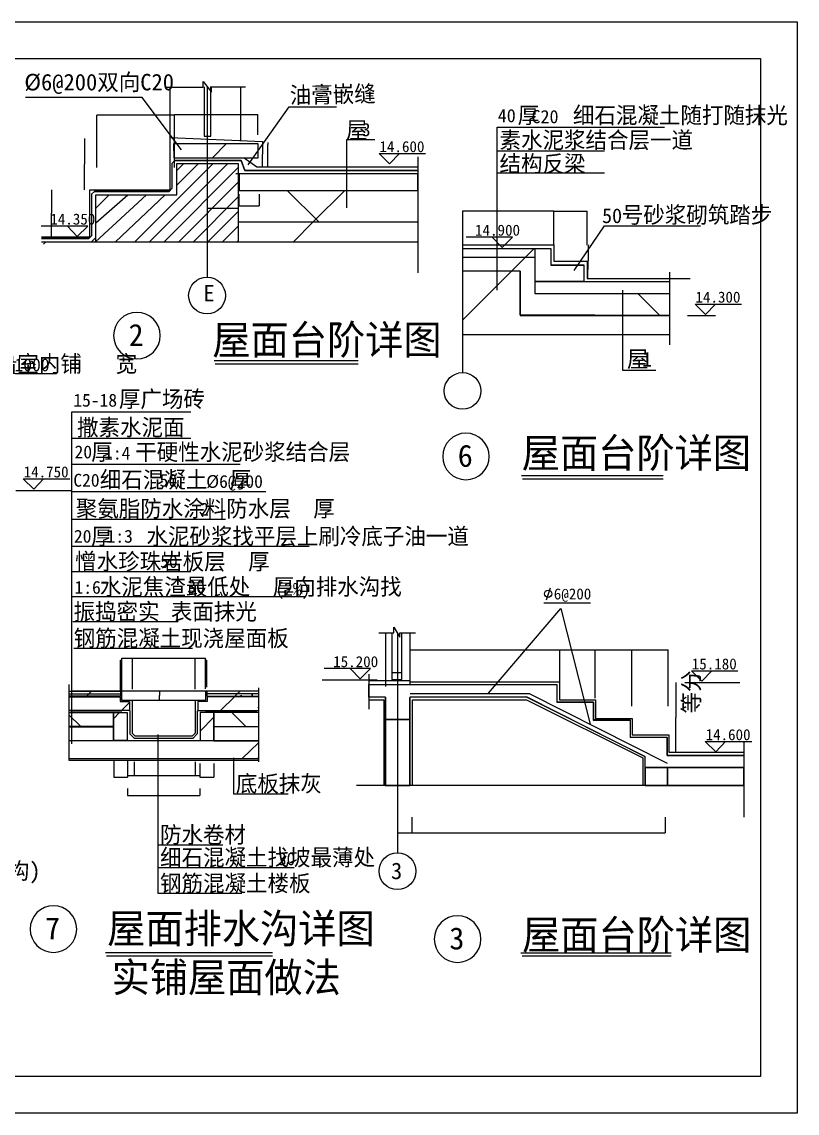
# Model space of a CAD drawing. Header units: metres. Extents: x 169789 to 254571, y -54633 to 5590.
# Drawn here: x 190687 to 211789, y -54633 to -24933 of the extents above; entities that cross this region are included whole.
import ezdxf

# ---------------------------------------------------------------- set-up
doc = ezdxf.new("R2010")
doc.units = ezdxf.units.M
for name, color, linetype in [('DIM', 3, 'Continuous'), ('PUB_WINDW', 7, 'Continuous'), ('WALL', 40, 'Continuous')]:
    doc.layers.add(name, color=color, linetype=linetype)
doc.dimstyles.get("Standard").update_dxf_attribs({"dimtxt": 2.5, "dimasz": 2.5, "dimexe": 1.25, "dimexo": 0.625, "dimtad": 1, "dimcen": 2.5, "dimazin": 3, "dimtfac": 1, "dimtmove": 0, "dimatfit": 3})
pattern_1 = [(45, (0, 0), (-3367.6, 3367.6), [])]

# ---------------------------------------------------------------- blocks, each defined once
blk = doc.blocks.new('*D3')
for p, q in [((196591.22, -29622.22), (196591.22, -29943.02)), ((197147.46, -29622.22), (197147.46, -29943.02)), ((196591.47, -29943.02), (196867.84, -29943.02)), ((196870.84, -29943.02), (197147.21, -29943.02))]:
    blk.add_line(p, q)
at = {"layer": 'Defpoints'}
for p in [(196591.22, -29622.22), (197147.46, -29622.22), (196591.22, -29943.02)]:
    blk.add_point(p, dxfattribs=at)
at = {"layer": 'WALL', "insert": (196869.34, -29943.02), "char_height": 1, "attachment_point": 5}
blk.add_mtext('100', dxfattribs=at)
blk = doc.blocks.new('*D4')
for p, q in [((195727.08, -29758.69), (195727.08, -30009.93)), ((196573.51, -29758.69), (196573.51, -30009.93)), ((196148.795, -30009.93), (195726.83, -30009.93)), ((196573.76, -30009.93), (196151.795, -30009.93))]:
    blk.add_line(p, q)
at = {"layer": 'Defpoints'}
for p in [(195727.08, -29758.69), (196573.51, -29758.69), (196573.51, -30009.93)]:
    blk.add_point(p, dxfattribs=at)
at = {"layer": 'WALL', "insert": (196150.295, -30009.93), "char_height": 1, "attachment_point": 5}
blk.add_mtext('100', dxfattribs=at)
blk = doc.blocks.new('*D5')
for p, q in [((194843.84, -28013.11), (194843.84, -27455.87)), ((194844.09, -27455.87), (195973.985, -27455.87)), ((195976.985, -27455.87), (197106.88, -27455.87)), ((197107.13, -28013.11), (197107.13, -27455.87))]:
    blk.add_line(p, q)
at = {"layer": 'Defpoints'}
for p in [(194843.84, -27455.87), (194843.84, -28013.11), (197107.13, -28013.11)]:
    blk.add_point(p, dxfattribs=at)
at = {"layer": 'WALL', "insert": (195975.485, -27455.87), "char_height": 1, "attachment_point": 5}
blk.add_mtext('300', dxfattribs=at)
blk = doc.blocks.new('*D6')
for p, q in [((193784.3, -27474.24), (192727.51, -27474.24)), ((192727.76, -28895.09), (192727.76, -27474.24)), ((194844.09, -27474.24), (193787.3, -27474.24)), ((194843.84, -28895.09), (194843.84, -27474.24))]:
    blk.add_line(p, q)
at = {"layer": 'Defpoints'}
for p in [(194843.84, -27474.24), (192727.76, -28895.09), (194843.84, -28895.09)]:
    blk.add_point(p, dxfattribs=at)
at = {"layer": 'WALL', "insert": (193785.8, -27474.24), "char_height": 1, "attachment_point": 5}
blk.add_mtext('300', dxfattribs=at)
blk = doc.blocks.new('*D7')
for p, q in [((192396.55, -28104.98), (192396.55, -28803.22)), ((192396.3, -28803.22), (192396.05, -28803.22)), ((192396.55, -29501.45), (192396.55, -28803.22)), ((192396.55, -28803.22), (192396.55, -28803.22)), ((192396.8, -28803.22), (192397.05, -28803.22))]:
    blk.add_line(p, q)
at = {"layer": 'Defpoints'}
for p in [(192396.55, -28104.98), (192396.55, -28803.22), (192396.55, -29501.45)]:
    blk.add_point(p, dxfattribs=at)
at = {"layer": 'WALL', "insert": (192396.55, -28802.095), "char_height": 1, "attachment_point": 5}
blk.add_mtext('175', dxfattribs=at)
blk = doc.blocks.new('*D8')
for p, q in [((191494.91, -29501.45), (191494.91, -30144.56)), ((191494.66, -30144.56), (191494.41, -30144.56)), ((191494.91, -30787.67), (191494.91, -30144.56)), ((191494.91, -30144.56), (191494.91, -30144.56)), ((191495.16, -30144.56), (191495.41, -30144.56))]:
    blk.add_line(p, q)
at = {"layer": 'Defpoints'}
for p in [(191494.91, -29501.45), (191494.91, -30144.56), (191494.91, -30787.67)]:
    blk.add_point(p, dxfattribs=at)
at = {"layer": 'WALL', "insert": (191494.91, -30143.435), "char_height": 1, "attachment_point": 5}
blk.add_mtext('175', dxfattribs=at)
blk = doc.blocks.new('*D9')
for p, q in [((197382.89, -28270.35), (197382.64, -28270.35)), ((197383.14, -28215.23), (197383.14, -28270.35)), ((197383.14, -28895.09), (197383.14, -28270.35)), ((197383.14, -28270.35), (197383.14, -28270.35)), ((197383.39, -28270.35), (197383.64, -28270.35))]:
    blk.add_line(p, q)
at = {"layer": 'Defpoints'}
for p in [(197383.14, -28215.23), (197383.14, -28270.35), (197383.14, -28895.09)]:
    blk.add_point(p, dxfattribs=at)
at = {"layer": 'WALL', "insert": (197383.14, -28269.225), "char_height": 1, "attachment_point": 5}
blk.add_mtext('100', dxfattribs=at)
blk = doc.blocks.new('*D10')
for p, q in [((200911.83, -46576.22), (200911.83, -47000.07)), ((201303.65, -46576.22), (201303.65, -47000.07)), ((200912.08, -47000.07), (201106.24, -47000.07)), ((201109.24, -47000.07), (201303.4, -47000.07))]:
    blk.add_line(p, q)
at = {"layer": 'Defpoints'}
for p in [(200911.83, -46576.22), (201303.65, -46576.22), (200911.83, -47000.07)]:
    blk.add_point(p, dxfattribs=at)
at = {"layer": 'DIM', "insert": (201107.74, -47000.07), "char_height": 1, "attachment_point": 5}
blk.add_mtext('100', dxfattribs=at)
blk = doc.blocks.new('*D11')
for p, q in [((201303.65, -46576.22), (201303.65, -47000.07)), ((208199.79, -46576.22), (208199.79, -47000.07)), ((201303.9, -47000.07), (204749.72, -47000.07)), ((204753.72, -47000.07), (208199.54, -47000.07))]:
    blk.add_line(p, q)
at = {"layer": 'Defpoints'}
for p in [(201303.65, -46576.22), (208199.79, -46576.22), (201303.65, -47000.07)]:
    blk.add_point(p, dxfattribs=at)
at = {"layer": 'DIM', "insert": (204751.72, -47000.07), "char_height": 1, "attachment_point": 5}
blk.add_mtext('2100', dxfattribs=at)
blk = doc.blocks.new('*D12')
for p, q in [((201256.69, -42885.35), (201256.69, -42023.53)), ((201256.94, -42023.53), (203290.85, -42023.53)), ((203294.85, -42023.53), (205328.76, -42023.53)), ((205329.01, -42885.35), (205329.01, -42023.53))]:
    blk.add_line(p, q)
at = {"layer": 'Defpoints'}
for p in [(201256.69, -42023.53), (201256.69, -42885.35), (205329.01, -42885.35)]:
    blk.add_point(p, dxfattribs=at)
at = {"layer": 'DIM', "insert": (203292.85, -42023.53), "char_height": 1, "attachment_point": 5}
blk.add_mtext('1200', dxfattribs=at)
blk = doc.blocks.new('*D13')
for p, q in [((205329.01, -42938.86), (205329.01, -42023.53)), ((205329.26, -42023.53), (205809.755, -42023.53)), ((205812.755, -42023.53), (206293.25, -42023.53)), ((206293.5, -42938.86), (206293.5, -42023.53))]:
    blk.add_line(p, q)
at = {"layer": 'Defpoints'}
for p in [(205329.01, -42023.53), (205329.01, -42938.86), (206293.5, -42938.86)]:
    blk.add_point(p, dxfattribs=at)
at = {"layer": 'DIM', "insert": (205811.255, -42023.53), "char_height": 1, "attachment_point": 5}
blk.add_mtext('300', dxfattribs=at)
blk = doc.blocks.new('*D14')
for p, q in [((206293.5, -43340.16), (206293.5, -42023.53)), ((206293.75, -42023.53), (206787.645, -42023.53)), ((206790.645, -42023.53), (207284.54, -42023.53)), ((207284.79, -43340.16), (207284.79, -42023.53))]:
    blk.add_line(p, q)
at = {"layer": 'Defpoints'}
for p in [(206293.5, -42023.53), (206293.5, -43340.16), (207284.79, -43340.16)]:
    blk.add_point(p, dxfattribs=at)
at = {"layer": 'DIM', "insert": (206789.145, -42023.53), "char_height": 1, "attachment_point": 5}
blk.add_mtext('300', dxfattribs=at)
blk = doc.blocks.new('*D15')
for p, q in [((207284.79, -43554.19), (207284.79, -42023.53)), ((207285.04, -42023.53), (207778.93, -42023.53)), ((207781.93, -42023.53), (208275.82, -42023.53)), ((208276.07, -43554.19), (208276.07, -42023.53))]:
    blk.add_line(p, q)
at = {"layer": 'Defpoints'}
for p in [(207284.79, -42023.53), (207284.79, -43554.19), (208276.07, -43554.19)]:
    blk.add_point(p, dxfattribs=at)
at = {"layer": 'DIM', "insert": (207780.43, -42023.53), "char_height": 1, "attachment_point": 5}
blk.add_mtext('300', dxfattribs=at)
blk = doc.blocks.new('*D16')
for p, q in [((208490.41, -42912.11), (208490.41, -43861.85)), ((208490.16, -43861.85), (208489.91, -43861.85)), ((208490.41, -44811.6), (208490.41, -43861.85)), ((208490.41, -43861.85), (208490.41, -43861.85)), ((208490.66, -43861.85), (208490.91, -43861.85))]:
    blk.add_line(p, q)
at = {"layer": 'Defpoints'}
for p in [(208490.41, -42912.11), (208490.41, -43861.85), (208490.41, -44811.6)]:
    blk.add_point(p, dxfattribs=at)
at = {"layer": 'DIM', "insert": (208490.41, -43860.725), "char_height": 1, "attachment_point": 5}
blk.add_mtext('580(4   )', dxfattribs=at)
blk = doc.blocks.new('*D17')
for p, q in [((202687.29, -30990.14), (202687.29, -30078.88)), ((202687.54, -30078.88), (203924.855, -30078.88)), ((203927.855, -30078.88), (205165.17, -30078.88)), ((205165.42, -30990.14), (205165.42, -30078.88))]:
    blk.add_line(p, q)
at = {"layer": 'Defpoints'}
for p in [(202687.29, -30078.88), (202687.29, -30990.14), (205165.42, -30990.14)]:
    blk.add_point(p, dxfattribs=at)
at = {"layer": 'DIM', "insert": (203926.355, -30078.88), "char_height": 1, "attachment_point": 5}
blk.add_mtext('800', dxfattribs=at)
blk = doc.blocks.new('*D18')
for p, q in [((205165.42, -31009.5), (205165.42, -30082.57)), ((205165.67, -30082.57), (205618.765, -30082.57)), ((205621.765, -30082.57), (206074.86, -30082.57)), ((206075.11, -31009.5), (206075.11, -30082.57))]:
    blk.add_line(p, q)
at = {"layer": 'Defpoints'}
for p in [(205165.42, -30082.57), (205165.42, -31009.5), (206075.11, -31009.5)]:
    blk.add_point(p, dxfattribs=at)
at = {"layer": 'DIM', "insert": (205620.265, -30082.57), "char_height": 1, "attachment_point": 5}
blk.add_mtext('300', dxfattribs=at)
blk = doc.blocks.new('*D19')
for p, q in [((206087.08, -31438.47), (206087.08, -31674.4)), ((206086.83, -31674.4), (206086.58, -31674.4)), ((206087.08, -31910.32), (206087.08, -31674.4)), ((206087.08, -31674.4), (206087.08, -31674.4)), ((206087.33, -31674.4), (206087.58, -31674.4))]:
    blk.add_line(p, q)
at = {"layer": 'Defpoints'}
for p in [(206087.08, -31438.47), (206087.08, -31674.4), (206087.08, -31910.32)]:
    blk.add_point(p, dxfattribs=at)
at = {"layer": 'DIM', "insert": (206087.08, -31673.275), "char_height": 1, "attachment_point": 5}
blk.add_mtext('150', dxfattribs=at)
blk = doc.blocks.new('*D20')
for p, q in [((206105, -31021.07), (206104.75, -31021.07)), ((206105.25, -31002.92), (206105.25, -31021.07)), ((206105.25, -31438.47), (206105.25, -31021.07)), ((206105.25, -31021.07), (206105.25, -31021.07)), ((206105.5, -31021.07), (206105.75, -31021.07))]:
    blk.add_line(p, q)
at = {"layer": 'Defpoints'}
for p in [(206105.25, -31002.92), (206105.25, -31021.07), (206105.25, -31438.47)]:
    blk.add_point(p, dxfattribs=at)
at = {"layer": 'DIM', "insert": (206105.25, -31019.945), "char_height": 1, "attachment_point": 5}
blk.add_mtext('150', dxfattribs=at)
blk = doc.blocks.new('*D26')
for p, q in [((193376.92, -43136.46), (193376.92, -42303.09)), ((193377.17, -42303.09), (193391.585, -42303.09)), ((193392.585, -42303.09), (193407, -42303.09)), ((193407.25, -43136.46), (193407.25, -42303.09))]:
    blk.add_line(p, q)
at = {"layer": 'Defpoints'}
for p in [(193376.92, -42303.09), (193376.92, -43136.46), (193407.25, -43136.46)]:
    blk.add_point(p, dxfattribs=at)
at = {"layer": 'DIM', "insert": (193392.085, -42303.09), "char_height": 1, "attachment_point": 5}
blk.add_mtext('5', dxfattribs=at)
blk = doc.blocks.new('*D27')
for p, q in [((193407.25, -43037.97), (193407.25, -42253.09)), ((193407.5, -42253.09), (193550.325, -42253.09)), ((193552.325, -42253.09), (193695.15, -42253.09)), ((193695.4, -43037.97), (193695.4, -42253.09))]:
    blk.add_line(p, q)
at = {"layer": 'Defpoints'}
for p in [(193407.25, -42253.09), (193407.25, -43037.97), (193695.4, -43037.97)]:
    blk.add_point(p, dxfattribs=at)
at = {"layer": 'DIM', "insert": (193551.325, -42253.09), "char_height": 1, "attachment_point": 5}
blk.add_mtext('50', dxfattribs=at)
blk = doc.blocks.new('*D28')
for p, q in [((193695.4, -43096.59), (193695.4, -42251.09)), ((193695.65, -42251.09), (194546.98, -42251.09)), ((194549.98, -42251.09), (195401.31, -42251.09)), ((195401.56, -43096.59), (195401.56, -42251.09))]:
    blk.add_line(p, q)
at = {"layer": 'Defpoints'}
for p in [(193695.4, -42251.09), (193695.4, -43096.59), (195401.56, -43096.59)]:
    blk.add_point(p, dxfattribs=at)
at = {"layer": 'DIM', "insert": (194548.48, -42251.09), "char_height": 1, "attachment_point": 5}
blk.add_mtext('420', dxfattribs=at)
blk = doc.blocks.new('*D29')
for p, q in [((195401.56, -43089.01), (195401.56, -42251.09)), ((195401.81, -42251.09), (195544.64, -42251.09)), ((195546.64, -42251.09), (195689.47, -42251.09)), ((195689.72, -43089.01), (195689.72, -42251.09))]:
    blk.add_line(p, q)
at = {"layer": 'Defpoints'}
for p in [(195401.56, -42251.09), (195401.56, -43089.01), (195689.72, -43089.01)]:
    blk.add_point(p, dxfattribs=at)
at = {"layer": 'DIM', "insert": (195545.64, -42251.09), "char_height": 1, "attachment_point": 5}
blk.add_mtext('50', dxfattribs=at)
blk = doc.blocks.new('*D30')
for p, q in [((195689.72, -43037.32), (195689.72, -42302.44)), ((195689.97, -42302.44), (195704.385, -42302.44)), ((195705.385, -42302.44), (195719.8, -42302.44)), ((195720.05, -43037.32), (195720.05, -42302.44))]:
    blk.add_line(p, q)
at = {"layer": 'Defpoints'}
for p in [(195689.72, -42302.44), (195689.72, -43037.32), (195720.05, -43037.32)]:
    blk.add_point(p, dxfattribs=at)
at = {"layer": 'DIM', "insert": (195704.885, -42302.44), "char_height": 1, "attachment_point": 5}
blk.add_mtext('5', dxfattribs=at)
blk = doc.blocks.new('*D31')
for p, q in [((194429.38, -43268.89), (194429.13, -43268.89)), ((194429.63, -43142.28), (194429.63, -43268.89)), ((194429.63, -43395.49), (194429.63, -43268.89)), ((194429.63, -43268.89), (194429.63, -43268.89)), ((194429.88, -43268.89), (194430.13, -43268.89))]:
    blk.add_line(p, q)
at = {"layer": 'Defpoints'}
for p in [(194429.63, -43142.28), (194429.63, -43268.89), (194429.63, -43395.49)]:
    blk.add_point(p, dxfattribs=at)
at = {"layer": 'DIM', "insert": (194429.63, -43267.765), "char_height": 1, "attachment_point": 5}
blk.add_mtext('60', dxfattribs=at)
blk = doc.blocks.new('*D32')
for p, q in [((193188.16, -45018.8), (193188.16, -45490.67)), ((193562.32, -45018.8), (193562.32, -45490.67)), ((193188.41, -45490.67), (193373.74, -45490.67)), ((193376.74, -45490.67), (193562.07, -45490.67))]:
    blk.add_line(p, q)
at = {"layer": 'Defpoints'}
for p in [(193188.16, -45018.8), (193562.32, -45018.8), (193188.16, -45490.67)]:
    blk.add_point(p, dxfattribs=at)
at = {"layer": 'DIM', "insert": (193375.24, -45490.67), "char_height": 1, "attachment_point": 5}
blk.add_mtext('120', dxfattribs=at)
blk = doc.blocks.new('*D33')
for p, q in [((193562.32, -45070.36), (193562.32, -45440.59)), ((193742.95, -45070.36), (193742.95, -45440.59)), ((193562.57, -45440.59), (193651.635, -45440.59)), ((193653.635, -45440.59), (193742.7, -45440.59))]:
    blk.add_line(p, q)
at = {"layer": 'Defpoints'}
for p in [(193562.32, -45070.36), (193742.95, -45070.36), (193562.32, -45440.59)]:
    blk.add_point(p, dxfattribs=at)
at = {"layer": 'DIM', "insert": (193652.635, -45440.59), "char_height": 1, "attachment_point": 5}
blk.add_mtext('40', dxfattribs=at)
blk = doc.blocks.new('*D34')
for p, q in [((193743.2, -45072.05), (193743.2, -45440.01)), ((195400.65, -45072.05), (195400.65, -45440.01)), ((193743.45, -45440.01), (194570.425, -45440.01)), ((194573.425, -45440.01), (195400.4, -45440.01))]:
    blk.add_line(p, q)
at = {"layer": 'Defpoints'}
for p in [(193743.2, -45072.05), (195400.65, -45072.05), (193743.2, -45440.01)]:
    blk.add_point(p, dxfattribs=at)
at = {"layer": 'DIM', "insert": (194571.925, -45440.01), "char_height": 1, "attachment_point": 5}
blk.add_mtext('420', dxfattribs=at)
blk = doc.blocks.new('*D35')
for p, q in [((195400.65, -45141.63), (195400.65, -45440.01)), ((195532.97, -45141.63), (195532.97, -45440.01)), ((195400.9, -45440.01), (195465.81, -45440.01)), ((195467.81, -45440.01), (195532.72, -45440.01))]:
    blk.add_line(p, q)
at = {"layer": 'Defpoints'}
for p in [(195400.65, -45141.63), (195532.97, -45141.63), (195400.65, -45440.01)]:
    blk.add_point(p, dxfattribs=at)
at = {"layer": 'DIM', "insert": (195466.81, -45440.01), "char_height": 1, "attachment_point": 5}
blk.add_mtext('40', dxfattribs=at)
blk = doc.blocks.new('*D36')
for p, q in [((195532.97, -45113.79), (195532.97, -45490.01)), ((195909.03, -45113.79), (195909.03, -45490.01)), ((195533.22, -45490.01), (195719.5, -45490.01)), ((195722.5, -45490.01), (195908.78, -45490.01))]:
    blk.add_line(p, q)
at = {"layer": 'Defpoints'}
for p in [(195532.97, -45113.79), (195909.03, -45113.79), (195532.97, -45490.01)]:
    blk.add_point(p, dxfattribs=at)
at = {"layer": 'DIM', "insert": (195721, -45490.01), "char_height": 1, "attachment_point": 5}
blk.add_mtext('120', dxfattribs=at)
blk = doc.blocks.new('*D37')
for p, q in [((193562.14, -45795.68), (193562.14, -45989.69)), ((193562.39, -45989.69), (194546.055, -45989.69)), ((194549.055, -45989.69), (195532.72, -45989.69)), ((195532.97, -45795.68), (195532.97, -45989.69))]:
    blk.add_line(p, q)
at = {"layer": 'Defpoints'}
for p in [(193562.14, -45795.68), (193562.14, -45989.69), (195532.97, -45795.68)]:
    blk.add_point(p, dxfattribs=at)
at = {"layer": 'DIM', "insert": (194547.555, -45989.69), "char_height": 1, "attachment_point": 5}
blk.add_mtext('500', dxfattribs=at)
blk = doc.blocks.new('*D159')
for p, q in [((194824.72, -28443.11), (194816.46, -28443.11)), ((194816.71, -28254.14), (194816.71, -28443.11)), ((194834.98, -28443.11), (194826.72, -28443.11)), ((194834.73, -28632.08), (194834.73, -28443.11))]:
    blk.add_line(p, q)
at = {"layer": 'Defpoints'}
for p in [(194816.71, -28254.14), (194834.73, -28443.11), (194834.73, -28632.08)]:
    blk.add_point(p, dxfattribs=at)
at = {"layer": 'WALL', "insert": (194825.72, -28443.11), "char_height": 1, "attachment_point": 5}
blk.add_mtext('70', dxfattribs=at)

msp = doc.modelspace()

# ---------------------------------------------------------------- hatches: boundary and pattern name
h = msp.add_hatch()
h.set_pattern_fill('AN33C', scale=600)
h.set_pattern_definition([(45, (0, 0), (-1347.038, 1347.038), [])])
h.paths.add_polyline_path([(193620.28, -43431.87), (193363.8, -43431.87), (193363.8, -43300.76), (192050.08, -43300.76), (192050.08, -43676.2), (193620.28, -43676.2)])
h.paths.add_polyline_path([(197126.26, -43300.76), (195730.35, -43300.76), (195730.35, -43431.87), (195473.88, -43431.87), (195473.88, -43676.2), (197126.26, -43676.2)])
h.paths.add_polyline_path([(192050.08, -43300.76), (191968.54, -43300.76), (191968.54, -43676.2), (192050.08, -43676.2)])
h = msp.add_hatch()
h.set_pattern_fill('ANSI37', scale=1000)
h.paths.add_polyline_path([(193177.79, -43730.54), (192050.08, -43730.54), (192050.08, -44112.63), (193177.79, -44112.63)])
h.paths.add_polyline_path([(197126.26, -43730.54), (195916.36, -43730.54), (195916.36, -44112.63), (197126.26, -44112.63)])
h.paths.add_polyline_path([(192050.08, -43730.54), (191968.54, -43730.54), (191968.54, -44112.63), (192050.08, -44112.63)])
h = msp.add_hatch()
h.set_pattern_fill('AN32C', scale=1000)
h.set_pattern_definition([(45, (0, 0), (-2245.064, 2245.064), [])])
h.paths.add_polyline_path([(192050.08, -44116.92), (191968.54, -44116.92), (191968.54, -44499.01), (192050.08, -44499.01)])
h.paths.add_polyline_path([(193177.79, -44116.92), (192050.08, -44116.92), (192050.08, -44493.64), (193177.79, -44493.64)])
h.paths.add_polyline_path([(197126.26, -44116.92), (195916.36, -44116.92), (195916.36, -44493.64), (197126.26, -44493.64)])
at = {"layer": 'PUB_WINDW'}
h = msp.add_hatch(dxfattribs=at)
h.set_pattern_fill('ANSI37', scale=1500)
h.paths.add_polyline_path([(201464.24, -30380.44), (201464.24, -29519.13), (196600.67, -29519.13), (196600.67, -29068.86), (196576.2, -29068.86), (196576.2, -30380.44)])
h = msp.add_hatch(dxfattribs=at)
h.set_pattern_fill('AN32C', scale=1500)
h.set_pattern_definition(pattern_1)
h.paths.add_polyline_path([(201464.24, -30380.44), (196576.2, -30380.44), (196576.2, -30917.7), (201464.24, -30917.7)])
h = msp.add_hatch(dxfattribs=at)
h.set_pattern_fill('AN31C', scale=1500)
h.set_pattern_definition(pattern_1)
h.paths.add_polyline_path([(204660.65, -31098.4), (203625.85, -31098.4), (203625.85, -31347.54), (204660.65, -31347.54)])
h.paths.add_polyline_path([(203625.85, -31098.4), (202680.19, -31098.4), (202680.19, -31347.54), (203625.85, -31347.54)])
h = msp.add_hatch(dxfattribs=at)
h.set_pattern_fill('ANSI37', scale=1500)
h.paths.add_polyline_path([(204660.65, -31347.54), (203625.85, -31347.54), (203625.85, -31715.86), (204253.32, -31715.86), (204253.32, -32927.64), (204660.65, -32927.64), (204660.65, -32927.79), (207030.8, -32927.79), (207030.8, -32339.15), (204660.65, -32339.15), (204660.65, -31997.1), (204660.65, -31997.1)])
h.paths.add_polyline_path([(203625.85, -31347.54), (202680.19, -31347.54), (202680.19, -31715.86), (203625.85, -31715.86)])
h.paths.add_polyline_path([(208316.64, -32339.15), (207030.8, -32339.15), (207030.8, -32927.79), (208316.64, -32927.79)])
h = msp.add_hatch(dxfattribs=at)
h.set_pattern_fill('AN31C', scale=1500)
h.set_pattern_definition(pattern_1)
h.paths.add_polyline_path([(204253.32, -31715.86), (202680.19, -31715.86), (202680.19, -33440.9), (207030.8, -33440.9), (207030.8, -32927.79), (204660.65, -32927.79), (204660.65, -32927.64), (204253.32, -32927.64)])
h.paths.add_polyline_path([(208316.64, -32927.79), (207030.8, -32927.79), (207030.8, -33440.9), (208316.64, -33440.9)])
at = {"layer": 'WALL'}
h = msp.add_hatch(dxfattribs=at)
h.set_pattern_fill('AN33C', scale=500)
h.set_pattern_definition([(45, (0, 0), (-1122.532, 1122.532), [])])
h.paths.add_polyline_path([(197122.48, -28254.14), (195733.02, -28254.14), (195733.02, -28632.08), (196984.04, -28632.08), (197122.48, -28436.24)])
h.paths.add_polyline_path([(197122.48, -28436.24), (196984.04, -28632.08), (197122.48, -28632.08)])
h.paths.add_polyline_path([(195733.02, -28254.14), (194816.71, -28254.14), (194834.73, -28272.14), (194834.73, -28632.08), (195733.02, -28632.08)])
h = msp.add_hatch(dxfattribs=at)
h.set_pattern_fill('ANSI31', scale=4500)
h.paths.add_polyline_path([(201446.21, -30917.7), (191280.17, -30917.7), (191280.17, -31561.58), (201446.21, -31561.58)])
h = msp.add_hatch(dxfattribs=at)
h.set_pattern_fill('AR-CONC', scale=150)
h.paths.add_polyline_path([(201446.21, -30917.7), (191280.17, -30917.7), (191280.17, -31561.58), (201446.21, -31561.58)])
h = msp.add_hatch(dxfattribs=at)
h.set_pattern_fill('AR-CONC', scale=105)
h.paths.add_polyline_path([(208316.64, -32339.15), (208316.64, -31997.1), (204660.65, -31997.1), (204660.65, -32339.15)])
h = msp.add_hatch(dxfattribs=at)
h.set_pattern_fill('ANSI31', scale=300)
h.paths.add_polyline_path([(191968.08, -43145.82), (193369.77, -43145.82), (193369.77, -43223.58), (191968.08, -43223.58)])
h = msp.add_hatch(dxfattribs=at)
h.set_pattern_fill('ANSI31', scale=1200)
h.paths.add_polyline_path([(191968.08, -43145.82), (193369.77, -43145.82), (193369.77, -43223.58), (191968.08, -43223.58)])
h = msp.add_hatch(dxfattribs=at)
h.set_pattern_fill('AR-CONC', scale=7.5)
h.paths.add_polyline_path([(191968.08, -43223.58), (193369.77, -43223.58), (193369.77, -43288.84), (191968.08, -43288.84)])
h = msp.add_hatch(dxfattribs=at)
h.set_pattern_fill('AR-CONC', scale=45)
h.paths.add_polyline_path([(191968.08, -43223.58), (193369.77, -43223.58), (193369.77, -43288.84), (191968.08, -43288.84)])
h = msp.add_hatch(dxfattribs=at)
h.set_pattern_fill('ANSI31', scale=300)
h.paths.add_polyline_path([(191968.08, -43223.58), (193369.77, -43223.58), (193369.77, -43288.84), (191968.08, -43288.84)])
h = msp.add_hatch(dxfattribs=at)
h.set_pattern_fill('ANSI31', scale=1200)
h.paths.add_polyline_path([(197126.08, -43145.82), (195724.39, -43145.82), (195724.39, -43223.58), (197126.08, -43223.58)])
h = msp.add_hatch(dxfattribs=at)
h.set_pattern_fill('ANSI31', scale=300)
h.paths.add_polyline_path([(197126.08, -43145.82), (195724.39, -43145.82), (195724.39, -43223.58), (197126.08, -43223.58)])
h = msp.add_hatch(dxfattribs=at)
h.set_pattern_fill('ANSI31', scale=300)
h.paths.add_polyline_path([(197126.08, -43223.58), (195724.39, -43223.58), (195724.39, -43288.84), (197126.08, -43288.84)])
h = msp.add_hatch(dxfattribs=at)
h.set_pattern_fill('AR-CONC', scale=45)
h.paths.add_polyline_path([(197126.08, -43223.58), (195724.39, -43223.58), (195724.39, -43288.84), (197126.08, -43288.84)])
h = msp.add_hatch(dxfattribs=at)
h.set_pattern_fill('AR-CONC', scale=7.5)
h.paths.add_polyline_path([(197126.08, -43223.58), (195724.39, -43223.58), (195724.39, -43288.84), (197126.08, -43288.84)])
h = msp.add_hatch(dxfattribs=at)
h.set_pattern_fill('AN31C', scale=300)
h.set_pattern_definition([(45, (0, 0), (-673.519, 673.519), [])])
h.paths.add_polyline_path([(193554.67, -43729.84), (193179.95, -43729.13), (193178.9, -44492.64), (193554.67, -44492.64)])
h.paths.add_polyline_path([(195914.2, -43729.13), (195539.49, -43729.84), (195539.49, -44492.64), (195915.26, -44492.64)])

# ---------------------------------------------------------------- linework, layer by layer
for points in [[(169788.93, -54633.34), (169788.93, -24933.34), (211788.93, -24933.34), (211788.93, -54633.34)], [(172288.93, -53633.34), (172288.93, -25933.34), (210788.93, -25933.34), (210788.93, -53633.34)]]:
    msp.add_lwpolyline(points, close=True)
msp.add_lwpolyline([(172288.93, -25933.34), (210788.93, -25933.34), (210788.93, -53633.34), (172288.93, -53633.34), (172288.93, -25933.34)])
at = {"layer": 'DIM'}
for p, q in [((203625.85, -32237.78), (203625.85, -27795.6)), ((203625.85, -27795.6), (208181.51, -27795.6)), ((203625.85, -28440.02), (206542.09, -28440.02)), ((203625.85, -29038.62), (206542.09, -29038.62)), ((205722.41, -31702.2), (206542.12, -30489.26)), ((206542.12, -30489.26), (209158.88, -30489.26)), ((202687.29, -31005.81), (205165.42, -31005.81)), ((205165.42, -31005.81), (205165.42, -31444.66)), ((205165.42, -31444.66), (206075.11, -31444.66)), ((206075.11, -31444.66), (206075.11, -31914.86)), ((206075.11, -31914.86), (208880.41, -31914.86)), ((207030.8, -32237.78), (207030.8, -34411.61)), ((207030.8, -34411.61), (207945.09, -34411.61)), ((188205.8, -34505.17), (191630.46, -34505.17)), ((192050.08, -44581.98), (192050.08, -35549.77)), ((192050.08, -35549.77), (195289.32, -35549.77)), ((192060.63, -36267.44), (195289.32, -36267.44)), ((192060.63, -36967.46), (196632.61, -36967.46)), ((192060.63, -37717.39), (197329.46, -37717.39)), ((192060.63, -38467.32), (196230.23, -38467.32)), ((192060.63, -39199.59), (198510.38, -39199.59)), ((192060.63, -39894.18), (195289.32, -39894.18)), ((205063.1, -40345.1), (204956.32, -40674.26)), ((192060.63, -40574.24), (198404.17, -40574.24)), ((203386.79, -43201.87), (205355.84, -40896.6)), ((204893.64, -40742.64), (206161.08, -40742.64)), ((205355.84, -40896.6), (206152.99, -44046.87)), ((192078.21, -41248.95), (194940.2, -41248.95)), ((192100.35, -41981.54), (195329.04, -41981.54)), ((201257.62, -43209.94), (204494.11, -43209.94)), ((204494.11, -43209.94), (208251.16, -45108.39)), ((194392.91, -44327.78), (194392.91, -48645.32)), ((191971.35, -45030.44), (197123.56, -45030.44)), ((196444.35, -44967.02), (196444.35, -45938.58)), ((196444.35, -45938.58), (197936.51, -45938.58)), ((194392.91, -47331.72), (196161.03, -47331.72)), ((194392.91, -47950.77), (198096.12, -47950.77)), ((194392.91, -48645.32), (196674.58, -48645.32))]:
    msp.add_line(p, q, dxfattribs=at)
msp.add_lwpolyline([(201458.63, -28981.12), (196753.18, -28981.12), (196657.97, -28709.46), (194848.79, -28709.46), (194773.79, -28784.46), (194773.79, -29472.95), (194698.79, -29547.95), (192662.38, -29547.95), (192587.38, -29622.95), (192587.38, -30753.87), (192512.38, -30828.87), (191222.3, -30828.87)], dxfattribs=at)
for centre, radius in [((205012.03, -40498.09), 97.36), ((200910.06, -48048.73), 500)]:
    msp.add_circle(centre, radius, dxfattribs=at)
at = {"layer": 'PUB_WINDW'}
for p, q in [((196568.37, -30380.44), (201464.24, -30380.44)), ((202680.19, -31098.4), (202680.19, -33440.9))]:
    msp.add_line(p, q, dxfattribs=at)
msp.add_lwpolyline([(208314.44, -32927.79), (204253.32, -32910.29), (204253.32, -31715.86), (202680.19, -31715.86)], dxfattribs=at)
at = {"layer": 'WALL'}
for p, q in [((194597.46, -26708.33), (195621.13, -26708.33)), ((194725.42, -28081.92), (194725.42, -26708.33)), ((195621.13, -26708.33), (195621.13, -26561.8)), ((195621.13, -26561.8), (195845.07, -26849.3)), ((195653.14, -26705.55), (195653.14, -28047.2)), ((195733.02, -26705.45), (195733.02, -31868.88)), ((195829.08, -28047.2), (195829.08, -26689.58)), ((195845.07, -26849.3), (195845.07, -26705.55)), ((195845.07, -26705.55), (196772.77, -26705.55)), ((196644.79, -28177.76), (196644.79, -26708.33)), ((193962.07, -26990.93), (190786.45, -26990.93)), ((195035.17, -28420.47), (193962.07, -26990.93)), ((196846.13, -28827.18), (197964.42, -27245.18)), ((197964.42, -27245.18), (199250.46, -27245.18)), ((194726.67, -29502.17), (194726.67, -28083.17)), ((194726.67, -28083.17), (197240.07, -28185.98)), ((195653.14, -28047.2), (195829.08, -28047.2)), ((197240.07, -28185.98), (197226.47, -28886.04)), ((199530.04, -29999.72), (199530.04, -28138.55)), ((199530.04, -28138.55), (200294.21, -28138.55)), ((193764.44, -30917.7), (195892.16, -28789.98)), ((194162.19, -30917.7), (196289.91, -28789.98)), ((194848.79, -28709.46), (194773.79, -28784.46)), ((194773.79, -28784.46), (194773.79, -29472.95)), ((194848.79, -28709.46), (196657.97, -28709.46)), ((194906.82, -28979.83), (195096.67, -28789.98)), ((194906.82, -29377.57), (195494.42, -28789.98)), ((196657.97, -28709.46), (196753.18, -28981.12)), ((197078.8, -28886.04), (196739.58, -28641.55)), ((200412.17, -28518.62), (201676.09, -28518.62)), ((200695.52, -28801.53), (200412.17, -28518.62)), ((200963.95, -28518.62), (200695.52, -28801.53)), ((201464.24, -28610.25), (201464.24, -31765.12)), ((194559.93, -30917.7), (196576.2, -28901.43)), ((197541.44, -29068.86), (196515.68, -29068.86)), ((196753.18, -28981.12), (201458.63, -28981.12)), ((201445.03, -28886.04), (197078.8, -28886.04)), ((194957.68, -30917.7), (196576.2, -29299.18)), ((192537.99, -30782.73), (192537.99, -29502.17)), ((192537.99, -29502.17), (194726.67, -29502.17)), ((192662.38, -29547.95), (192587.38, -29622.95)), ((192587.38, -29622.95), (192587.38, -30753.87)), ((192662.38, -29547.95), (194698.79, -29547.95)), ((192688.59, -30917.7), (194076.78, -29639.91)), ((192700.11, -30402.37), (193572.97, -29639.91)), ((192700.11, -30004.62), (193064.82, -29639.91)), ((193237.88, -30917.7), (194586.23, -29639.91)), ((194698.79, -29547.95), (194773.79, -29472.95)), ((195355.43, -30917.7), (196576.2, -29696.93)), ((195753.18, -30917.7), (196576.2, -30094.68)), ((192481.01, -30490.23), (191217.1, -30490.23)), ((191929.23, -30490.23), (192197.66, -30773.14)), ((192197.66, -30773.14), (192481.01, -30490.23)), ((196150.92, -30917.7), (196576.2, -30492.42)), ((202680.19, -30465.16), (202680.19, -34470.28)), ((191222.3, -30782.73), (192537.99, -30782.73)), ((191222.3, -30828.87), (192512.38, -30828.87)), ((192587.38, -30753.87), (192512.38, -30828.87)), ((192582.53, -30917.7), (192700.11, -30800.12)), ((204040.25, -30791.56), (202776.34, -30791.56)), ((203488.47, -30791.56), (203756.9, -31074.47)), ((203756.9, -31074.47), (204040.25, -30791.56)), ((196548.67, -30917.7), (196576.2, -30890.17)), ((202680.19, -31098.4), (205080.19, -31098.4)), ((205080.19, -31098.4), (205080.19, -31548.4)), ((205080.19, -31548.4), (205980.19, -31548.4)), ((205980.19, -31548.4), (205980.19, -31998.4)), ((208316.64, -31745.68), (208316.64, -33726.62)), ((208297.38, -32339.15), (204660.65, -32339.15)), ((209012.29, -32613.19), (210276.2, -32613.19)), ((209295.63, -32896.1), (209012.29, -32613.19)), ((209564.06, -32613.19), (209295.63, -32896.1)), ((204660.65, -32927.79), (208314.44, -32927.79)), ((208807.63, -32927.79), (209562.87, -32927.79)), ((202680.19, -33440.9), (208316.64, -33440.9)), ((195948.23, -34236.8), (199839.88, -34236.8)), ((190727.45, -37370.32), (191991.37, -37370.32)), ((191010.8, -37653.23), (190727.45, -37370.32)), ((191279.23, -37370.32), (191010.8, -37653.23)), ((204312.57, -37371.68), (208142.38, -37371.68)), ((190522.8, -37684.92), (192042.49, -37684.92)), ((200402.79, -41563.17), (200814.21, -41563.17)), ((200755.43, -41563.17), (200755.43, -42834.8)), ((200814.21, -41563.17), (200814.21, -41406.66)), ((200814.21, -41406.66), (200970.94, -41680.55)), ((200970.94, -41680.55), (200970.94, -41563.17)), ((200970.94, -41563.17), (201401.95, -41563.17)), ((201029.71, -42834.8), (201029.71, -41563.17)), ((200580.59, -41587.28), (200580.59, -43022.06)), ((200913.89, -41587.28), (200913.89, -47540.08)), ((201247.19, -41587.28), (201247.19, -42963.68)), ((200179.29, -42534.64), (198915.38, -42534.64)), ((199627.51, -42534.64), (199895.94, -42817.55)), ((199895.94, -42817.55), (200179.29, -42534.64)), ((200129.38, -42685.45), (200129.38, -43634.87)), ((200755.43, -42639.16), (201029.71, -42639.16)), ((209194.75, -42878.78), (208911.41, -42595.87)), ((208911.41, -42595.87), (210175.32, -42595.87)), ((209463.18, -42595.87), (209194.75, -42878.78)), ((191968.54, -42971.43), (191968.54, -45036.09)), ((197126.26, -43056.53), (197126.26, -45074.22)), ((200354.72, -42849.24), (198864.25, -42849.24)), ((200128.51, -42854.36), (201245.22, -42854.36)), ((200129.38, -42962.9), (205246.79, -42962.9)), ((200755.43, -42834.8), (201029.71, -42834.8)), ((201245.22, -42854.36), (201245.22, -42893.49)), ((201245.22, -42893.49), (205320.21, -42893.49)), ((205246.79, -42962.9), (205246.79, -43446.19)), ((205320.21, -42893.49), (205320.21, -43382.57)), ((208735.97, -42910.47), (210226.44, -42910.47)), ((192025.61, -43143.64), (197129.45, -43143.64)), ((192025.61, -43289.17), (193346.18, -43289.17)), ((193403.83, -43138.89), (193403.83, -43396.24)), ((195691.08, -43396.24), (195691.08, -43144.04)), ((200580.59, -43308.9), (200580.59, -45714.09)), ((201247.19, -43308.9), (201247.19, -45714.09)), ((204398.5, -43296.2), (207651.71, -44928.4)), ((193403.83, -43396.24), (195691.08, -43396.24)), ((193691.41, -43396.24), (193691.41, -44293.02)), ((195402.75, -43396.24), (195402.75, -44293.02)), ((200128.51, -43382.57), (200539.93, -43382.57)), ((200539.93, -43382.57), (200539.93, -45710.62)), ((201323.58, -45710.62), (201323.58, -43382.57)), ((201323.58, -43382.57), (204419.01, -43382.57)), ((204419.01, -43382.57), (207592.8, -44967.21)), ((206246.69, -43446.19), (205246.79, -43446.19)), ((205320.21, -43382.57), (206299.77, -43382.57)), ((206246.69, -43446.19), (206246.69, -43929.47)), ((206299.77, -43382.57), (206299.77, -43891.22)), ((192007.79, -43682.1), (193405.58, -43682.1)), ((193630.82, -43680.95), (193630.82, -44313.2)), ((195463.34, -43680.95), (195463.34, -44313.2)), ((195688.57, -43682.1), (197086.36, -43682.1)), ((207246.59, -43929.47), (206246.69, -43929.47)), ((206299.77, -43891.22), (207298.93, -43891.22)), ((207246.59, -43929.47), (207246.59, -44412.76)), ((207298.93, -43891.22), (207298.93, -44341.18)), ((192025.61, -44493.64), (197129.45, -44493.64)), ((193630.82, -44313.2), (193751.99, -44434.27)), ((193691.41, -44293.02), (193772.19, -44373.73)), ((195342.16, -44434.27), (193751.99, -44434.27)), ((195321.97, -44373.73), (193772.19, -44373.73)), ((195402.75, -44293.02), (195321.97, -44373.73)), ((195463.34, -44313.2), (195342.16, -44434.27)), ((208246.49, -44412.76), (207246.59, -44412.76)), ((207298.93, -44341.18), (208298.09, -44341.18)), ((208246.49, -44412.76), (208246.49, -44896.04)), ((208298.09, -44341.18), (208298.09, -44810.7)), ((209287.69, -44521.21), (210551.6, -44521.21)), ((209571.03, -44804.12), (209287.69, -44521.21)), ((209839.47, -44521.21), (209571.03, -44804.12)), ((210335.96, -44536.7), (210335.96, -46577.43)), ((197124.7, -44554.13), (196686.89, -44977.78)), ((208298.09, -44810.7), (210335.58, -44810.7)), ((192025.61, -44981.16), (197129.45, -44981.16)), ((207592.8, -44967.21), (207592.8, -45710.62)), ((207651.71, -45714.09), (207651.71, -44928.4)), ((208246.49, -44896.04), (210335.96, -44896.04)), ((207651.71, -45229.34), (210335.96, -45229.34)), ((208253.78, -45229.34), (208253.78, -45714.09)), ((210335.96, -45714.09), (199799.65, -45714.09)), ((192991.59, -50348.56), (197507.13, -50348.56)), ((204301.74, -50355.5), (208356.14, -50355.5))]:
    msp.add_line(p, q, dxfattribs=at)
for points in [[(194834.73, -28235.38), (194834.73, -28632.08), (197122.48, -28632.08), (197122.48, -28254.14), (194816.71, -28254.14)], [(192700.11, -30917.7), (192700.11, -29639.91), (194906.82, -29639.91), (194906.82, -28789.98), (196576.2, -28789.98), (196576.2, -30917.7)], [(196589.96, -29062.62), (201458.63, -29062.62)], [(196589.96, -29524.43), (201458.63, -29524.43)], [(191218.99, -30917.7), (201461.08, -30917.7)], [(202686.5, -31098.22), (205082.55, -31098.22), (205082.55, -31551.64), (205982.07, -31551.64), (205982.07, -31997.1), (204660.65, -31997.1), (204660.65, -31098.22)], [(204660.65, -31347.54), (202680.19, -31347.54)], [(204253.32, -31715.86), (202680.19, -31715.86)], [(204253.32, -31715.86), (204253.32, -32927.64), (204660.65, -32927.64)], [(208316.64, -32339.15), (204660.65, -32339.15), (204660.65, -31997.1), (208316.64, -31997.1)], [(195918.58, -34147.99), (199839.88, -34147.99)], [(204282.92, -37282.87), (208142.38, -37282.87)], [(200580.59, -43308.9), (200128.68, -43308.9), (200129.38, -42963.9), (205246.79, -42962.9), (205246.79, -43446.19), (206241.17, -43446.19), (206241.17, -43934.93), (207240.32, -43934.93), (207240.32, -44404.45), (208239.48, -44404.45), (208239.48, -44893.54), (210335.75, -44893.54), (210335.75, -45226.12), (207651.74, -45226.12), (207651.74, -44932.67), (204438.77, -43308.9), (201247.19, -43308.9)], [(191968.03, -43223.58), (193368.27, -43223.58)], [(191968.08, -43145.82), (193369.77, -43145.82), (193369.77, -43288.84), (191968.08, -43288.84)], [(191968.08, -43300.76), (193363.8, -43300.76), (193363.8, -43431.87), (193620.28, -43431.87), (193620.28, -43676.2), (191968.54, -43676.2)], [(197126.26, -43300.76), (195730.35, -43300.76), (195730.35, -43431.87), (195473.88, -43431.87), (195473.88, -43676.2), (197126.26, -43676.2)], [(197126.08, -43145.82), (195724.39, -43145.82), (195724.39, -43288.84), (197126.08, -43288.84)], [(197126.13, -43223.58), (195725.88, -43223.58)], [(200580.59, -43308.94), (200579.28, -43308.9), (200579.28, -43915.37), (201245.39, -43915.37), (201245.39, -43328.46)], [(191972.69, -43590.98), (191972.65, -43588.68)], [(197121.47, -43590.98), (197121.5, -43588.68)], [(191967.89, -43730.54), (193177.79, -43730.54), (193177.79, -44112.63), (191968.41, -44112.63)], [(197126.26, -43730.54), (195916.36, -43730.54), (195916.36, -44112.63), (197128.08, -44112.63), (197128.08, -44106.37)], [(191968.54, -44116.92), (193177.79, -44116.92), (193177.79, -44499.01), (191966.08, -44499.01)], [(197128.08, -44127.03), (197128.08, -44116.92), (195916.36, -44116.92), (195916.36, -44499.01), (197128.08, -44499.01), (197128.08, -44485.24)], [(197126.33, -44516.27), (197126.13, -44501.53), (192030.05, -44501.53), (192030.05, -44515.94)], [(191978.84, -44979.08), (197132.86, -44979.08), (197132.45, -44950.07)], [(192961.94, -50259.75), (197507.13, -50259.75)], [(204272.1, -50266.69), (208356.14, -50266.69)]]:
    msp.add_lwpolyline(points, dxfattribs=at)
for points in [[(201463.07, -29071.91), (196600.67, -29071.91), (196600.67, -29519.13), (201463.07, -29519.13)], [(193554.67, -43729.84), (193554.67, -44492.64), (193178.9, -44492.64), (193179.95, -43729.13)], [(195539.49, -43729.84), (195539.49, -44492.64), (195915.26, -44492.64), (195914.2, -43729.13)], [(201245.39, -45715.2), (201245.39, -43915.37), (200579.28, -43915.37), (200579.28, -45715.2)], [(207651.74, -45226.12), (207651.74, -45715.2), (208259.07, -45715.2), (208259.07, -45226.12)], [(210335.75, -45715.2), (210335.75, -45226.12), (208259.07, -45226.12), (208259.07, -45715.2)]]:
    msp.add_lwpolyline(points, close=True, dxfattribs=at)
for points in [[(193184.88, -33473.42, 1), (194452.38, -33473.42, 1)], [(202141.11, -36761.9, 1), (203408.61, -36761.9, 1)], [(190914.35, -49622.6, 1), (192181.85, -49622.6, 1)], [(201912.02, -49894.78, 1), (203179.52, -49894.78, 1)]]:
    msp.add_lwpolyline(points, format="xyb", close=True, dxfattribs=at)
for centre in [(195727.83, -32382.03), (202682.71, -34978.88)]:
    msp.add_circle(centre, 500, dxfattribs=at)

# ---------------------------------------------------------------- texts
at = {"layer": 'DIM'}
for s, height, p in [('40', 360, (203640.01, -27666.59)), ('厚   细石混凝土随打随抹光', 450, (204182.17, -27698.1)), ('C20', 360, (204558.81, -27693.37)), ('素水泥浆结合层一道', 450, (203688.87, -28374.02)), ('结构反梁', 450, (203688.87, -29019.87)), ('号砂浆砌筑踏步', 450, (207016.26, -30410.5)), ('50', 400, (206479.07, -30410.5)), ('屋', 450, (207156.9, -34332.85)), ('防水层沿室内铺   宽', 450, (188226.55, -34463.69)), ('1000', 350, (190488.91, -34442.95)), ('1', 400, (207566.76, -34317.1)), ('厚广场砖', 450, (193329.74, -35422.57)), ('15-18', 350, (192089.06, -35405.82)), ('撒素水泥面', 450, (192189.66, -36193.13)), ('20', 350, (192122.59, -36812.92)), ('厚  干硬性水泥砂浆结合层', 450, (192575.27, -36863.17)), ('1:4', 350, (192927.36, -36846.42)), ('细石混凝土  厚', 450, (192809.99, -37616.97)), ('C20', 350, (192089.06, -37583.47)), ('50', 350, (194436.28, -37583.47)), ('%%C6@200', 350, (195703.97, -37617.34)), ('聚氨脂防水涂料防水层  厚', 450, (192156.13, -38404.28)), ('2', 350, (195542.83, -38370.77)), ('20', 350, (192105.83, -39107.82)), ('厚   水泥砂浆找平层上刷冷底子油一道', 450, (192575.27, -39158.08)), ('1:3', 350, (192994.42, -39107.82)), ('憎水珍珠岩板层  厚', 450, (192139.36, -39844.87)), ('50', 350, (194453.05, -39794.62)), ('水泥焦渣最低处  厚向排水沟找   ', 450, (192810, -40531.67)), ('1:6', 350, (192122.59, -40498.17)), ('30', 350, (195190.74, -40481.42)), ('(2%)', 350, (197588.26, -40548.42)), (' 6@200', 300, (204961.54, -40652.24)), ('   振捣密实 表面抹光', 450, (191178.06, -41206.38)), ('钢筋混凝土现浇屋面板', 450, (192099.85, -41932.87)), ('底板抹灰', 450, (196511.41, -45888.33)), ('防水卷材', 450, (194449.21, -47278.68)), ('细石混凝土找坡最薄处', 450, (194449.21, -47898.47)), ('(结构)', 450, (189415.83, -48262.15)), ('30', 350, (197654.59, -47887.08)), ('钢筋混凝土楼板', 450, (194449.21, -48602.02)), ('3', 450, (200733.74, -48263.93))]:
    msp.add_text(s, height=height, dxfattribs=at).set_placement(p)
msp.add_text('等分', height=450, rotation=90, dxfattribs=at).set_placement((209130.66, -43756.9))
at = {"layer": 'WALL'}
for s, height, p in [('%%c6@200双向C20', 450, (190755.46, -26799.07)), ('屋', 450, (199513.71, -28099.32)), ('3', 360, (199933.33, -28046.82)), ('14.600', 300, (200420.52, -28480.09)), ('14.350', 300, (191462.66, -30451.69)), ('14.900', 300, (203021.9, -30753.03)), ('E', 450, (195628.33, -32542.45)), ('14.300', 300, (209020.64, -32574.66)), ('屋面台阶详图', 800, (195872.35, -33986.24)), ('屋面台阶详图', 800, (204292.96, -37065.62)), ('14.750', 300, (190735.8, -37331.79)), ('15.200', 300, (199160.94, -42496.1)), ('15.180', 300, (208919.76, -42557.33)), ('14.600', 300, (209296.04, -44482.68)), ('屋面排水沟详图', 800, (193011.1, -50005.69)), ('屋面台阶详图', 800, (204301.74, -50177.88)), ('实铺屋面做法', 800, (193129.98, -51337.96))]:
    msp.add_text(s, height=height, dxfattribs=at).set_placement(p)
for s, height, p in [('油膏嵌缝', 450, (197983.06, -27152.12)), ('2', 600, (193599.98, -33758.38)), ('6', 600, (202556.2, -37046.87)), ('7', 600, (191329.44, -49907.56)), ('3', 600, (202327.11, -50179.74))]:
    msp.add_text(s, height=height, rotation=1, dxfattribs=at).set_placement(p)

# ---------------------------------------------------------------- dimensions: what is measured, and where the dimension line sits
at = {"layer": 'DIM'}
for base, p1, p2, text, picture, middle in [((202687.29, -30078.88), (202687.29, -30990.14), (205165.42, -30990.14), '800', '*D17', (203926.355, -30078.88)), ((205165.42, -30082.57), (205165.42, -31009.5), (206075.11, -31009.5), '300', '*D18', (205620.265, -30082.57)), ((206105.25, -31021.07), (206105.25, -31438.47), (206105.25, -31002.92), '150', '*D20', (206105.25, -31019.945)), ((206087.08, -31674.4), (206087.08, -31910.32), (206087.08, -31438.47), '150', '*D19', (206087.08, -31673.275)), ((201256.69, -42023.53), (201256.69, -42885.35), (205329.01, -42885.35), '1200', '*D12', (203292.85, -42023.53)), ((205329.01, -42023.53), (205329.01, -42938.86), (206293.5, -42938.86), '300', '*D13', (205811.255, -42023.53)), ((206293.5, -42023.53), (206293.5, -43340.16), (207284.79, -43340.16), '300', '*D14', (206789.145, -42023.53)), ((207284.79, -42023.53), (207284.79, -43554.19), (208276.07, -43554.19), '300', '*D15', (207780.43, -42023.53)), ((193376.92, -42303.09), (193376.92, -43136.46), (193407.25, -43136.46), '5', '*D26', (193392.085, -42303.09)), ((193407.25, -42253.09), (193407.25, -43037.97), (193695.4, -43037.97), '50', '*D27', (193551.325, -42253.09)), ((193695.4, -42251.09), (193695.4, -43096.59), (195401.56, -43096.59), '420', '*D28', (194548.48, -42251.09)), ((195401.56, -42251.09), (195401.56, -43089.01), (195689.72, -43089.01), '50', '*D29', (195545.64, -42251.09)), ((195689.72, -42302.44), (195689.72, -43037.32), (195720.05, -43037.32), '5', '*D30', (195704.885, -42302.44)), ((208490.41, -43861.85), (208490.41, -44811.6), (208490.41, -42912.11), '580(4   )', '*D16', (208490.41, -43860.725)), ((194429.63, -43268.89), (194429.63, -43395.49), (194429.63, -43142.28), '60', '*D31', (194429.63, -43267.765)), ((193188.16, -45490.67), (193188.16, -45018.8), (193562.32, -45018.8), '120', '*D32', (193375.24, -45490.67)), ((193562.32, -45440.59), (193562.32, -45070.36), (193742.95, -45070.36), '40', '*D33', (193652.635, -45440.59)), ((193743.2, -45440.01), (193743.2, -45072.05), (195400.65, -45072.05), '420', '*D34', (194571.925, -45440.01)), ((195400.65, -45440.01), (195400.65, -45141.63), (195532.97, -45141.63), '40', '*D35', (195466.81, -45440.01)), ((195532.97, -45490.01), (195532.97, -45113.79), (195909.03, -45113.79), '120', '*D36', (195721, -45490.01)), ((193562.14, -45989.69), (193562.14, -45795.68), (195532.97, -45795.68), '500', '*D37', (194547.555, -45989.69)), ((200911.83, -47000.07), (200911.83, -46576.22), (201303.65, -46576.22), '100', '*D10', (201107.74, -47000.07)), ((201303.65, -47000.07), (201303.65, -46576.22), (208199.79, -46576.22), '2100', '*D11', (204751.72, -47000.07))]:
    dim = msp.add_linear_dim(base=base, p1=p1, p2=p2, text=text, dimstyle='Standard', dxfattribs=at)
    dim.commit()
    dim.dimension.update_dxf_attribs({"geometry": picture, "text_midpoint": middle})
at = {"layer": 'WALL'}
for base, p1, p2, text, picture, middle in [((194843.84, -27474.24), (194843.84, -28895.09), (192727.76, -28895.09), '300', '*D6', (193785.8, -27474.24)), ((194843.84, -27455.87), (194843.84, -28013.11), (197107.13, -28013.11), '300', '*D5', (195975.485, -27455.87)), ((192396.55, -28803.22), (192396.55, -28104.98), (192396.55, -29501.45), '175', '*D7', (192396.55, -28802.095)), ((194834.73, -28443.11), (194834.73, -28632.08), (194816.71, -28254.14), '70', '*D159', (194825.72, -28443.11)), ((197383.14, -28270.35), (197383.14, -28895.09), (197383.14, -28215.23), '100', '*D9', (197383.14, -28269.225)), ((191494.91, -30144.56), (191494.91, -29501.45), (191494.91, -30787.67), '175', '*D8', (191494.91, -30143.435)), ((196591.22, -29943.02), (196591.22, -29622.22), (197147.46, -29622.22), '100', '*D3', (196869.34, -29943.02)), ((196573.51, -30009.93), (196573.51, -29758.69), (195727.08, -29758.69), '100', '*D4', (196150.295, -30009.93))]:
    dim = msp.add_linear_dim(base=base, p1=p1, p2=p2, text=text, dimstyle='Standard', dxfattribs=at)
    dim.commit()
    dim.dimension.update_dxf_attribs({"geometry": picture, "text_midpoint": middle})

doc.saveas('drawing.dxf')
